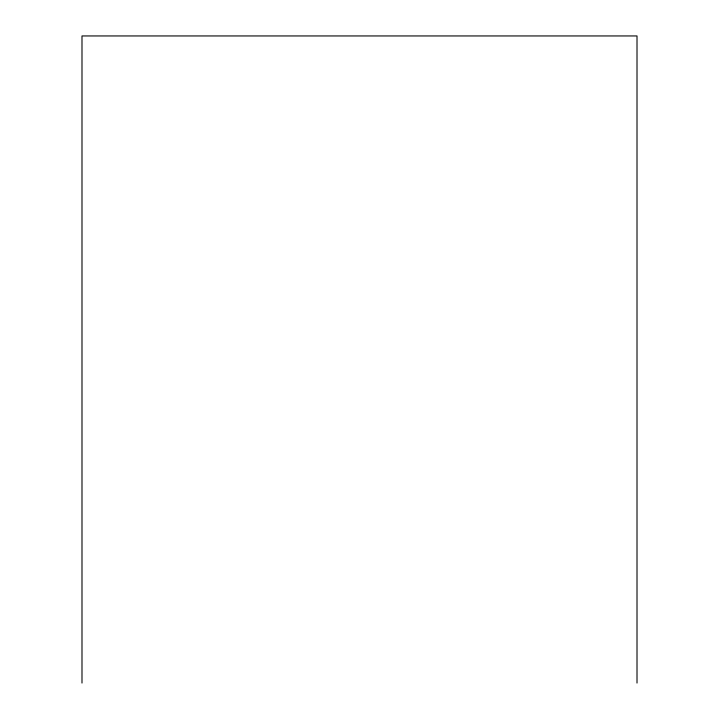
<?xml version="1.0" encoding="UTF-8"?>
<svg xmlns="http://www.w3.org/2000/svg" width="719" height="719" viewBox="0 0 719 719"><rect width="100%" height="100%" fill="white"/><g stroke="black" fill="none" stroke-linecap="round" stroke-linejoin="round"><path stroke-width="1.08" d="M637.007 683.05L637.007 35.95L81.993 35.95L81.993 683.05"/></g></svg>
